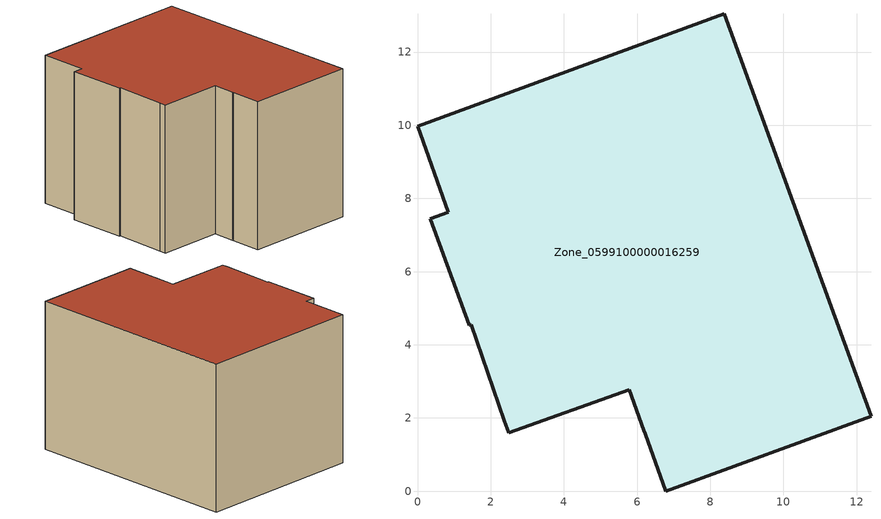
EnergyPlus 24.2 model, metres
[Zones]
Zone_0599100000016259
 floor ground (C_G): 2.37,1.92 1.47,4.55 1.42,4.53 0.35,7.44 0.84,7.62 0,9.97 8.38,13.04 12.39,2.05 6.78,0 6.22,1.57 6.18,1.66 5.78,2.77 2.49,1.59 z0
 wall outside (C_F): 0,9.97 0.84,7.62 0.35,7.44 1.42,4.53 1.47,4.55 2.37,1.92 2.49,1.59 5.78,2.77 6.18,1.66 6.22,1.57 6.78,0 12.39,2.05 8.38,13.04 0,9.97 z0:7.85
 roof outside (C_R): 6.78,0 12.39,2.05 8.38,13.04 0,9.97 0.84,7.62 0.35,7.44 1.42,4.53 1.47,4.55 2.37,1.92 2.49,1.59 5.78,2.77 6.18,1.66 6.22,1.57 z7.85
[BUILDING]
Pand.0599100000016259: North Axis=0; Terrain=City; Loads Convergence Tolerance Value=0.04; Temperature Convergence Tolerance Value=0.4; Solar Distribution=FullExterior; Maximum Number of Warmup Days=25; Minimum Number of Warmup Days=1
[Site:Location]
Rotterdam.The.Hague.AP_ZH_NLD Design_Conditions: Latitude=51.96; Longitude=4.45; Time Zone=1; Elevation=-4.5
[SITE:GROUNDTEMPERATURE:BUILDINGSURFACE]
18, 18, 18, 18, 18, 18, 18, 18, 18, 18, 18, 18
[MATERIAL] Thermal Absorptance=0.9; Solar Absorptance=0.7; Visible Absorptance=0.7
Name | Roughness | Thickness | Conductivity | Density | Specific Heat
G.TC.1946-1964 | MediumSmooth | 0.15 | 1 | 540 | 1210
F.TC.1946-1964 | Rough | 0.3 | 0.857143 | 1920 | 840
R.TC.1946-1964 | MediumRough | 0.2 | 0.235294 | 1500 | 1000
[CONSTRUCTION]
C_G: G.TC.1946-1964
C_F: F.TC.1946-1964
C_R: R.TC.1946-1964
[ZONE]
Zone_0599100000016259: Type=1; Multiplier=1; Ceiling Height=Autocalculate; Volume=Autocalculate; Floor Area=autocalculate; Part of Total Floor Area=Yes
[ZONEINFILTRATION:DESIGNFLOWRATE]
Infil_Zone_0599100000016259: Zone or ZoneList or Space or SpaceList=Zone_0599100000016259; Schedule=AlwaysOn; Design Flow Rate Calculation Method=Flow/Area; Flow Rate per Floor Area=0.003; Constant Term Coefficient=1; Temperature Term Coefficient=0; Velocity Term Coefficient=0; Velocity Squared Term Coefficient=0
[HVACTEMPLATE:ZONE:IDEALLOADSAIRSYSTEM]
Zone_0599100000016259: Maximum Heating Supply Air Temperature=50; Minimum Cooling Supply Air Temperature=13; Maximum Heating Supply Air Humidity Ratio=0.0156; Minimum Cooling Supply Air Humidity Ratio=0.0077; Heating Limit=NoLimit; Cooling Limit=NoLimit; Dehumidification Control Type=ConstantSensibleHeatRatio; Cooling Sensible Heat Ratio=0.7; Dehumidification Setpoint=60; Humidification Control Type=None; Humidification Setpoint=30; Outdoor Air Method=None; Outdoor Air Flow Rate per Person=0.00944; Outdoor Air Flow Rate per Zone Floor Area=0; Outdoor Air Flow Rate per Zone=0; Demand Controlled Ventilation Type=None; Outdoor Air Economizer Type=NoEconomizer; Heat Recovery Type=None; Sensible Heat Recovery Effectiveness=0.7; Latent Heat Recovery Effectiveness=0.65
[ZONECONTROL:THERMOSTAT]
ThermostatControl_Zone_0599100000016259: Zone or ZoneList=Zone_0599100000016259; Control Type Schedule=DualSetpointControlType; Control 1=Thermostat_Zone_0599100000016259; Temperature Difference Between Cutout And Setpoint=0
[THERMOSTATSETPOINT:DUALSETPOINT]
Thermostat_Zone_0599100000016259: Heating Setpoint Temperature Schedule=HeatingSetpoint_Zone_0599100000016259; Cooling Setpoint Temperature Schedule=CoolingSetpoint_Zone_0599100000016259
[SCHEDULE:COMPACT]
HeatingSetpoint_Zone_0599100000016259: Through: 12/31, For: AllDays, Until: 24:00, 21
CoolingSetpoint_Zone_0599100000016259: Through: 12/31, For: AllDays, Until: 24:00, 24
DualSetpointControlType: Through: 12/31, For: AllDays, Until: 24:00, 4
AlwaysOn: Through: 12/31, For: AllDays, Until: 24:00, 1
